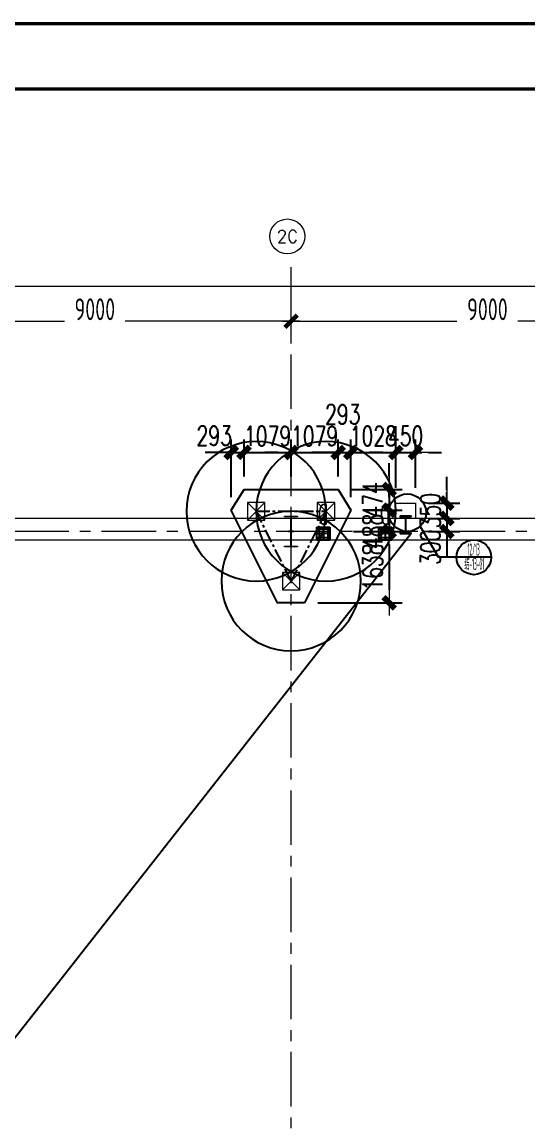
# Model space of a CAD drawing. Extents: x -1201378 to 2367219, y -619313 to 244905.
# Drawn here: x -107927 to -96329, y 4811 to 30085 of the extents above; entities that cross this region are included whole.
import ezdxf
from ezdxf.enums import TextEntityAlignment as Align

# ---------------------------------------------------------------- set-up
doc = ezdxf.new("R2010")
doc.units = 0
doc.header["$LTSCALE"] = 1000
doc.linetypes.add('CENTER', pattern=[2, 1.25, -0.25, 0.25, -0.25])
doc.layers.get('0').update_dxf_attribs({"linetype": 'CONTINUOUS'})
doc.layers.get('Defpoints').update_dxf_attribs({"linetype": 'CONTINUOUS'})
for name, color, linetype in [('0-cxFrame', 155, 'CONTINUOUS'), ('2钢材断面', 2, 'CONTINUOUS'), ('30预埋件', 30, 'CONTINUOUS'), ('40钢材投影', 40, 'CONTINUOUS'), ('A-AXIS-DP', 126, 'CONTINUOUS'), ('ALT_CEN-0-30', 1, 'CENTER'), ('S-DOTE1', 140, 'CENTER'), ('S-HATCH1-W', 252, 'CONTINUOUS'), ('S-XXX', 241, 'CONTINUOUS')]:
    doc.layers.add(name, color=color, linetype=linetype)
for name, color, linetype, lineweight in [('0-cxText', 131, 'CONTINUOUS', 25), ('S-axis', 111, 'CONTINUOUS', 0), ('S-bkl', 4, 'CONTINUOUS', 0), ('S-col', 2, 'CONTINUOUS', 0), ('S-dim', 81, 'CONTINUOUS', 0), ('S-dote', 5, 'CENTER', 0), ('S-zhuang', 1, 'CONTINUOUS', 0)]:
    doc.layers.add(name, color=color, linetype=linetype, lineweight=lineweight)
doc.styles.add('_TCH_AXIS', font='COMPLEX', dxfattribs={"bigfont": 'GBCBIG'})
doc.styles.add('cx_tuming', font='simhei.ttf')
doc.styles.add('cx_tuqian1', font='')
doc.styles.add('DHTEXT-1', font='romans.shx', dxfattribs={"width": 0.7, "bigfont": 'chinese.shx'})
doc.styles.add('HZS', font='hzs.shx', dxfattribs={"width": 0.7, "bigfont": 'hztxt.shx'})
doc.styles.add('SS1', font='tj-romans1.shx', dxfattribs={"width": 0.7, "bigfont": 'tj-hztxt1.shx'})
doc.styles.add('TSSD_Dimension', font='tssdeng.shx', dxfattribs={"width": 0.7, "bigfont": 'hztxt.shx'})
doc.styles.add('黑体', font='simhei.ttf', dxfattribs={"width": 0.8})
doc.styles.get('cx_tuqian1').set_extended_font_data('SimSun')
doc.dimstyles.new('S-150-ARCHI', dxfattribs={"dimscale": 150, "dimtxt": 3, "dimasz": 2, "dimexe": 2, "dimexo": 2, "dimgap": 1, "dimtad": 1, "dimdec": 0, "dimzin": 0, "dimdsep": 46, "dimtxsty": 'SS1', "dimblk1": 'TT', "dimblk2": 'TT', "dimsah": 1, "dimcen": 1, "dimclrd": 256, "dimclre": 256, "dimclrt": 256, "dimadec": 0, "dimazin": 0, "dimtfac": 1, "dimtdec": 0, "dimtix": 1, "dimtmove": 2, "dimatfit": 0, "dimldrblk": 'TT', "dimfxl": 2, "dimtolj": 1, "dimtzin": 0, "dimarcsym": 0})
doc.dimstyles.new('TSSD_200_200', dxfattribs={"dimtxt": 500, "dimasz": 200, "dimexe": 200, "dimexo": 500, "dimgap": 200, "dimtad": 1, "dimdec": 0, "dimzin": 0, "dimdsep": 46, "dimtxsty": 'TSSD_Dimension', "dimblk": 'ARCHTICK', "dimcen": 0, "dimdle": 200, "dimclrt": 7, "dimadec": 0, "dimazin": 0, "dimtfac": 1, "dimtdec": 0, "dimtix": 1, "dimtmove": 2, "dimatfit": 3, "dimfxl": 1, "dimtolj": 1, "dimtzin": 0, "dimarcsym": 0})

# ---------------------------------------------------------------- blocks, each defined once
blk = doc.blocks.new('_ArchTick')
at = {"color": 0, "linetype": 'ByBlock', "const_width": 0.5}
blk.add_lwpolyline([(-0.71, -0.71), (0.71, 0.71)], dxfattribs=at)
blk = doc.blocks.new('*D108')
at = {"layer": 'Defpoints', "color": 0, "transparency": 16777216}
for p in [(-101758, -176778), (-110758, -177738), (-101758, -177738)]:
    blk.add_point(p, dxfattribs=at)
at = {"layer": 'S-axis', "color": 0, "lineweight": -2, "transparency": 16777216}
for p, q in [((-110758, -177238), (-110758, -176578)), ((-101758, -177238), (-101758, -176578)), ((-110958, -176778), (-106957, -176778)), ((-101558, -176778), (-105560, -176778))]:
    blk.add_line(p, q, dxfattribs=at)
at = {"layer": 'S-axis', "color": 0, "lineweight": -2, "transparency": 16777216, "xscale": 200, "yscale": 200, "zscale": 200, "rotation": 180}
blk.add_blockref('_ArchTick', (-110758, -176778), dxfattribs=at)
at = {"layer": 'S-axis', "color": 0, "lineweight": -2, "transparency": 16777216, "xscale": 200, "yscale": 200, "zscale": 200}
blk.add_blockref('_ArchTick', (-101758, -176778), dxfattribs=at)
at = {"layer": 'S-axis', "color": 7, "transparency": 16777216, "insert": (-106258, -176503), "char_height": 500, "attachment_point": 5, "style": 'TSSD_Dimension'}
blk.add_mtext('\\A1;9000', dxfattribs=at)
blk = doc.blocks.new('*D109')
at = {"layer": 'Defpoints', "color": 0, "transparency": 16777216}
for p in [(-92758, -176778), (-101758, -177738), (-92758, -177738)]:
    blk.add_point(p, dxfattribs=at)
at = {"layer": 'S-axis', "color": 0, "lineweight": -2, "transparency": 16777216}
for p, q in [((-101758, -177238), (-101758, -176578)), ((-92758, -177238), (-92758, -176578)), ((-101958, -176778), (-97957, -176778)), ((-92558, -176778), (-96560, -176778))]:
    blk.add_line(p, q, dxfattribs=at)
at = {"layer": 'S-axis', "color": 0, "lineweight": -2, "transparency": 16777216, "xscale": 200, "yscale": 200, "zscale": 200, "rotation": 180}
blk.add_blockref('_ArchTick', (-101758, -176778), dxfattribs=at)
at = {"layer": 'S-axis', "color": 0, "lineweight": -2, "transparency": 16777216, "xscale": 200, "yscale": 200, "zscale": 200}
blk.add_blockref('_ArchTick', (-92758, -176778), dxfattribs=at)
at = {"layer": 'S-axis', "color": 7, "transparency": 16777216, "insert": (-97258, -176503), "char_height": 500, "attachment_point": 5, "style": 'TSSD_Dimension'}
blk.add_mtext('\\A1;9000', dxfattribs=at)
blk = doc.blocks.new('*D112')
at = {"layer": 'Defpoints', "color": 0, "transparency": 16777216}
for p in [(-82958, -175978), (-240958, -177638), (-82958, -177638)]:
    blk.add_point(p, dxfattribs=at)
at = {"layer": 'S-axis', "color": 0, "lineweight": -2, "transparency": 16777216}
for p, q in [((-240958, -177138), (-240958, -175778)), ((-82958, -177138), (-82958, -175778)), ((-241158, -175978), (-162899, -175978)), ((-82758, -175978), (-161018, -175978))]:
    blk.add_line(p, q, dxfattribs=at)
at = {"layer": 'S-axis', "color": 0, "lineweight": -2, "transparency": 16777216, "xscale": 200, "yscale": 200, "zscale": 200, "rotation": 180}
blk.add_blockref('_ArchTick', (-240958, -175978), dxfattribs=at)
at = {"layer": 'S-axis', "color": 0, "lineweight": -2, "transparency": 16777216, "xscale": 200, "yscale": 200, "zscale": 200}
blk.add_blockref('_ArchTick', (-82958, -175978), dxfattribs=at)
at = {"layer": 'S-axis', "color": 7, "transparency": 16777216, "insert": (-161958, -175703), "char_height": 500, "attachment_point": 5, "style": 'TSSD_Dimension'}
blk.add_mtext('\\A1;158000', dxfattribs=at)
blk = doc.blocks.new('nt66')
at = {"layer": 'S-col'}
blk.add_lwpolyline([(-195790, 766820), (-195490, 766820), (-195490, 766808), (-195636, 766808), (-195636, 766132), (-195490, 766132), (-195490, 766120), (-195790, 766120), (-195790, 766132), (-195644, 766132), (-195644, 766808), (-195790, 766808)], close=True, dxfattribs=at)
blk = doc.blocks.new('33333')
blk.add_blockref('nt66', (48786, -43900))
blk = doc.blocks.new('S-ZHUANG-400')
at = {"layer": 'S-zhuang'}
for p, q in [((200, -200), (-200, 200)), ((-200, -200), (200, 200))]:
    blk.add_line(p, q, dxfattribs=at)
blk.add_lwpolyline([(-200, 200), (200, 200), (200, -200), (-200, -200)], close=True, dxfattribs=at)
blk = doc.blocks.new('CT3')
at = {"layer": 'Defpoints'}
for centre in [(-101758, -256416), (-102558, -258016), (-100958, -258016)]:
    blk.add_circle(centre, 1600, dxfattribs=at)
at = {"layer": 'S-DOTE1', "ltscale": 0.25}
for p, q in [((-101758, -257494), (-101758, -257614)), ((-101698, -257554), (-101818, -257554))]:
    blk.add_line(p, q, dxfattribs=at)
at = {"layer": 'S-DOTE1', "linetype": 'CENTER', "ltscale": 0.25}
blk.add_lwpolyline([(-100958, -258016), (-101758, -256416), (-102558, -258016)], close=True, dxfattribs=at)
at = {"layer": 'S-HATCH1-W'}
blk.add_lwpolyline([(-101449, -255916), (-102067, -255916), (-103130, -258042), (-102837, -258516), (-100680, -258516), (-100387, -258042)], close=True, dxfattribs=at)
at = {"layer": 'S-zhuang', "rotation": 90.00000000000001}
for p in [(-101758, -256416), (-102558, -258016), (-100958, -258016)]:
    blk.add_blockref('S-ZHUANG-400', p, dxfattribs=at)
blk = doc.blocks.new('TK22.A0 L(Dragon)')
at = {"layer": '0-cxFrame', "color": 7, "const_width": 0.5}
blk.add_lwpolyline([(0, 0), (-1486, 0), (-1486, 841), (0, 841)], close=True, dxfattribs=at)
at = {"layer": '0-cxFrame', "const_width": 0.5}
blk.add_lwpolyline([(-80, 10), (-1466, 10), (-1466, 831), (-80, 831)], close=True, dxfattribs=at)
at = {"style": '黑体', "flags": 4}
blk.add_attdef('图幅', text='', height=3.3, dxfattribs=at).set_placement((-40, 3), align=Align.RIGHT)
at = {"layer": '0-cxText', "flags": 4}
for tag, height, style, p in [('建设单位', 3.5, 'cx_tuming', (-45, 240)), ('项目名称', 3.5, 'cx_tuming', (-45, 210)), ('子项名称', 3.5, 'cx_tuming', (-45, 180)), ('工程编号', 3.3, 'cx_tuqian1', (-35, 165)), ('图名1', 3.5, 'cx_tuming', (-45, 87)), ('图名2', 3.5, 'cx_tuming', (-45, 79)), ('图名3', 3.5, 'cx_tuming', (-45, 71)), ('出图日期', 3.3, 'cx_tuqian1', (-39, 60)), ('专业', 3.3, 'cx_tuqian1', (-55, 52)), ('图号', 3.3, 'cx_tuqian1', (-55, 44)), ('版次', 3.3, 'cx_tuqian1', (-20, 44))]:
    blk.add_attdef(tag, text='', height=height, dxfattribs=dict(at, style=style)).set_placement(p, align=Align.MIDDLE)
at = {"layer": 'Defpoints', "color": 6, "flags": 4}
for tag, height, style, p in [('tufu', 3.3, '黑体', (-12, 12)), ('dwfname', 4, 'cx_tuqian1', (-80, 3))]:
    blk.add_attdef(tag, text='', height=height, dxfattribs=dict(at, style=style)).set_placement(p, align=Align.RIGHT)
blk = doc.blocks.new('TT')
blk.add_line((-0.969, 0), (0.969, 0))
at = {"const_width": 0.45}
blk.add_lwpolyline([(-0.442, -0.442), (0.442, 0.442)], dxfattribs=at)
blk = doc.blocks.new('*D2152')
at = {"layer": 'Defpoints', "color": 0, "transparency": 16777216}
for p in [(-102837, 20214), (-102837, 19364), (-103130, 18889)]:
    blk.add_point(p, dxfattribs=at)
at = {"layer": 'S-dim', "lineweight": -2, "transparency": 16777216}
for p, q in [((-103130, 19189), (-103130, 20514)), ((-102837, 19664), (-102837, 20514)), ((-103430, 20214), (-103730, 20214)), ((-103130, 20214), (-102837, 20214)), ((-102537, 20214), (-102237, 20214))]:
    blk.add_line(p, q, dxfattribs=at)
at = {"layer": 'S-dim', "lineweight": -2, "transparency": 16777216, "xscale": 300, "yscale": 300, "zscale": 300}
blk.add_blockref('TT', (-103130, 20214), dxfattribs=at)
at = {"layer": 'S-dim', "lineweight": -2, "transparency": 16777216, "xscale": 300, "yscale": 300, "zscale": 300, "rotation": 180}
blk.add_blockref('TT', (-102837, 20214), dxfattribs=at)
at = {"layer": 'S-dim', "transparency": 16777216, "insert": (-103522, 20598), "char_height": 450, "attachment_point": 5, "style": 'SS1'}
blk.add_mtext('\\A1;293', dxfattribs=at)
blk = doc.blocks.new('*D2153')
at = {"layer": 'Defpoints', "color": 0, "transparency": 16777216}
for p in [(-101758, 20214), (-102837, 19364), (-101758, 19364)]:
    blk.add_point(p, dxfattribs=at)
at = {"layer": 'S-dim', "lineweight": -2, "transparency": 16777216}
for p, q in [((-102837, 19664), (-102837, 20514)), ((-101758, 19664), (-101758, 20514)), ((-103137, 20214), (-103437, 20214)), ((-102837, 20214), (-101758, 20214)), ((-101458, 20214), (-101158, 20214))]:
    blk.add_line(p, q, dxfattribs=at)
at = {"layer": 'S-dim', "lineweight": -2, "transparency": 16777216, "xscale": 300, "yscale": 300, "zscale": 300}
blk.add_blockref('TT', (-102837, 20214), dxfattribs=at)
at = {"layer": 'S-dim', "lineweight": -2, "transparency": 16777216, "xscale": 300, "yscale": 300, "zscale": 300, "rotation": 180}
blk.add_blockref('TT', (-101758, 20214), dxfattribs=at)
at = {"layer": 'S-dim', "transparency": 16777216, "insert": (-102298, 20589), "char_height": 450, "attachment_point": 5, "style": 'SS1'}
blk.add_mtext('\\A1;1079', dxfattribs=at)
blk = doc.blocks.new('*D2154')
at = {"layer": 'Defpoints', "color": 0, "transparency": 16777216}
for p in [(-100680, 20214), (-101758, 19364), (-100680, 19364)]:
    blk.add_point(p, dxfattribs=at)
at = {"layer": 'S-dim', "lineweight": -2, "transparency": 16777216}
for p, q in [((-101758, 19664), (-101758, 20514)), ((-100680, 19664), (-100680, 20514)), ((-102058, 20214), (-102358, 20214)), ((-101758, 20214), (-100680, 20214)), ((-100380, 20214), (-100080, 20214))]:
    blk.add_line(p, q, dxfattribs=at)
at = {"layer": 'S-dim', "lineweight": -2, "transparency": 16777216, "xscale": 300, "yscale": 300, "zscale": 300}
blk.add_blockref('TT', (-101758, 20214), dxfattribs=at)
at = {"layer": 'S-dim', "lineweight": -2, "transparency": 16777216, "xscale": 300, "yscale": 300, "zscale": 300, "rotation": 180}
blk.add_blockref('TT', (-100680, 20214), dxfattribs=at)
at = {"layer": 'S-dim', "transparency": 16777216, "insert": (-101219, 20589), "char_height": 450, "attachment_point": 5, "style": 'SS1'}
blk.add_mtext('\\A1;1079', dxfattribs=at)
blk = doc.blocks.new('*D2155')
at = {"layer": 'Defpoints', "color": 0, "transparency": 16777216}
for p in [(-100387, 20214), (-100680, 19364), (-100387, 18889)]:
    blk.add_point(p, dxfattribs=at)
at = {"layer": 'S-dim', "lineweight": -2, "transparency": 16777216}
for p, q in [((-100680, 19664), (-100680, 20514)), ((-100387, 19189), (-100387, 20514)), ((-100980, 20214), (-101280, 20214)), ((-100680, 20214), (-100387, 20214)), ((-100087, 20214), (-99787, 20214))]:
    blk.add_line(p, q, dxfattribs=at)
at = {"layer": 'S-dim', "lineweight": -2, "transparency": 16777216, "xscale": 300, "yscale": 300, "zscale": 300}
blk.add_blockref('TT', (-100680, 20214), dxfattribs=at)
at = {"layer": 'S-dim', "lineweight": -2, "transparency": 16777216, "xscale": 300, "yscale": 300, "zscale": 300, "rotation": 180}
blk.add_blockref('TT', (-100387, 20214), dxfattribs=at)
at = {"layer": 'S-dim', "transparency": 16777216, "insert": (-100574, 21089), "char_height": 450, "attachment_point": 5, "style": 'SS1'}
blk.add_mtext('\\A1;293', dxfattribs=at)
blk = doc.blocks.new('*D2156')
at = {"layer": 'Defpoints', "color": 0, "transparency": 16777216}
for p in [(-100680, 19364), (-100387, 18889), (-99511, 18889)]:
    blk.add_point(p, dxfattribs=at)
at = {"layer": 'S-dim', "lineweight": -2, "transparency": 16777216}
for p, q in [((-99511, 19664), (-99511, 19964)), ((-100380, 19364), (-99211, 19364)), ((-99511, 19364), (-99511, 18889)), ((-100087, 18889), (-99211, 18889)), ((-99511, 18589), (-99511, 18289))]:
    blk.add_line(p, q, dxfattribs=at)
at = {"layer": 'S-dim', "lineweight": -2, "transparency": 16777216, "xscale": 300, "yscale": 300, "zscale": 300}
for p, rotation in [((-99511, 19364), 270), ((-99511, 18889), 90)]:
    blk.add_blockref('TT', p, dxfattribs=dict(at, rotation=rotation))
at = {"layer": 'S-dim', "transparency": 16777216, "insert": (-99886, 19127), "char_height": 450, "attachment_point": 5, "rotation": 90, "style": 'SS1'}
blk.add_mtext('\\A1;474', dxfattribs=at)
blk = doc.blocks.new('*D2157')
at = {"layer": 'Defpoints', "color": 0, "transparency": 16777216}
for p in [(-100387, 18889), (-100630, 18402), (-99511, 18402)]:
    blk.add_point(p, dxfattribs=at)
at = {"layer": 'S-dim', "lineweight": -2, "transparency": 16777216}
for p, q in [((-99511, 19189), (-99511, 19489)), ((-100087, 18889), (-99211, 18889)), ((-99511, 18889), (-99511, 18402)), ((-100330, 18402), (-99211, 18402)), ((-99511, 18102), (-99511, 17802))]:
    blk.add_line(p, q, dxfattribs=at)
at = {"layer": 'S-dim', "lineweight": -2, "transparency": 16777216, "xscale": 300, "yscale": 300, "zscale": 300}
for p, rotation in [((-99511, 18889), 270), ((-99511, 18402), 90)]:
    blk.add_blockref('TT', p, dxfattribs=dict(at, rotation=rotation))
at = {"layer": 'S-dim', "transparency": 16777216, "insert": (-99886, 18402), "char_height": 450, "attachment_point": 5, "rotation": 90, "style": 'SS1'}
blk.add_mtext('\\A1;488', dxfattribs=at)
blk = doc.blocks.new('*D2158')
at = {"layer": 'Defpoints', "color": 0, "transparency": 16777216}
for p in [(-100630, 18402), (-101449, 16764), (-99511, 16764)]:
    blk.add_point(p, dxfattribs=at)
at = {"layer": 'S-dim', "lineweight": -2, "transparency": 16777216}
for p, q in [((-100330, 18402), (-99211, 18402)), ((-99511, 18102), (-99511, 17064)), ((-101149, 16764), (-99211, 16764))]:
    blk.add_line(p, q, dxfattribs=at)
at = {"layer": 'S-dim', "lineweight": -2, "transparency": 16777216, "xscale": 300, "yscale": 300, "zscale": 300}
for p, rotation in [((-99511, 18402), 90), ((-99511, 16764), 270)]:
    blk.add_blockref('TT', p, dxfattribs=dict(at, rotation=rotation))
at = {"layer": 'S-dim', "transparency": 16777216, "insert": (-99886, 17583), "char_height": 450, "attachment_point": 5, "rotation": 90, "style": 'SS1'}
blk.add_mtext('\\A1;1638', dxfattribs=at)
blk = doc.blocks.new('20250903183753')
at = {"layer": '2钢材断面'}
for p, q in [((150, 0), (-150, 0)), ((-150, 0), (-150, -300)), ((150, -300), (150, 0)), ((-150, -300), (150, -300))]:
    blk.add_line(p, q, dxfattribs=at)
at = {"layer": '40钢材投影'}
for centre, radius in [((-100, -50), 12), ((-100, -150), 12), ((-100, -250), 12), ((-100, -50), 6), ((-100, -150), 6), ((-100, -250), 6), ((0, -50), 12), ((0, -150), 12), ((0, -250), 12), ((0, -50), 6), ((0, -150), 6), ((0, -250), 6), ((100, -50), 12), ((100, -150), 12), ((100, -251), 12), ((100, -50), 6), ((100, -150), 6), ((100, -251), 6)]:
    blk.add_circle(centre, radius, dxfattribs=at)
at = {"layer": 'ALT_CEN-0-30', "ltscale": 20}
for p, q in [((-100, 0), (-100, -300)), ((0, 0), (0, -300)), ((100, 0), (100, -300)), ((-150, -50), (150, -50)), ((-150, -150), (150, -150)), ((-150, -250), (150, -250))]:
    blk.add_line(p, q, dxfattribs=at)
blk = doc.blocks.new('20250903183821')
at = {"ltscale": 50}
blk.add_blockref('20250903183753', (0, 0), dxfattribs=at)
at = {"layer": '30预埋件', "style": 'DHTEXT-1', "text_generation_flag": 6, "width": 0.55}
blk.add_attdef('B', (-105, 65), '', height=450, rotation=180, dxfattribs=at)
blk = doc.blocks.new('*D8768')
at = {"layer": 'Defpoints', "color": 0, "transparency": 16777216}
for p in [(-98908, 19052), (-98908, 18702), (-98189, 18702)]:
    blk.add_point(p, dxfattribs=at)
at = {"layer": 'S-dim', "lineweight": -2, "transparency": 16777216}
for p, q in [((-98189, 19352), (-98189, 19652)), ((-98608, 19052), (-97889, 19052)), ((-98189, 19052), (-98189, 18702)), ((-98608, 18702), (-97889, 18702)), ((-98189, 18402), (-98189, 18102))]:
    blk.add_line(p, q, dxfattribs=at)
at = {"layer": 'S-dim', "lineweight": -2, "transparency": 16777216, "xscale": 300, "yscale": 300, "zscale": 300}
for p, rotation in [((-98189, 19052), 270), ((-98189, 18702), 90)]:
    blk.add_blockref('TT', p, dxfattribs=dict(at, rotation=rotation))
at = {"layer": 'S-dim', "transparency": 16777216, "insert": (-98564, 18877), "char_height": 450, "attachment_point": 5, "rotation": 90, "style": 'SS1'}
blk.add_mtext('\\A1;350', dxfattribs=at)
blk = doc.blocks.new('*D8769')
at = {"layer": 'Defpoints', "color": 0, "transparency": 16777216}
for p in [(-98908, 18702), (-98908, 18402), (-98189, 18402)]:
    blk.add_point(p, dxfattribs=at)
at = {"layer": 'S-dim', "lineweight": -2, "transparency": 16777216}
for p, q in [((-98189, 19002), (-98189, 19302)), ((-98608, 18702), (-97889, 18702)), ((-98189, 18702), (-98189, 18402)), ((-98608, 18402), (-97889, 18402)), ((-98189, 18102), (-98189, 17802))]:
    blk.add_line(p, q, dxfattribs=at)
at = {"layer": 'S-dim', "lineweight": -2, "transparency": 16777216, "xscale": 300, "yscale": 300, "zscale": 300}
for p, rotation in [((-98189, 18702), 270), ((-98189, 18402), 90)]:
    blk.add_blockref('TT', p, dxfattribs=dict(at, rotation=rotation))
at = {"layer": 'S-dim', "transparency": 16777216, "insert": (-98564, 18038), "char_height": 450, "attachment_point": 5, "rotation": 90, "style": 'SS1'}
blk.add_mtext('\\A1;300', dxfattribs=at)
blk = doc.blocks.new('*D8770')
at = {"layer": 'Defpoints', "color": 0, "transparency": 16777216}
for p in [(-99358, 20214), (-100387, 19183), (-99358, 19102)]:
    blk.add_point(p, dxfattribs=at)
at = {"layer": 'S-dim', "lineweight": -2, "transparency": 16777216}
for p, q in [((-100387, 19483), (-100387, 20514)), ((-99358, 19402), (-99358, 20514)), ((-100687, 20214), (-100987, 20214)), ((-100387, 20214), (-99358, 20214)), ((-99058, 20214), (-98758, 20214))]:
    blk.add_line(p, q, dxfattribs=at)
at = {"layer": 'S-dim', "lineweight": -2, "transparency": 16777216, "xscale": 300, "yscale": 300, "zscale": 300}
blk.add_blockref('TT', (-100387, 20214), dxfattribs=at)
at = {"layer": 'S-dim', "lineweight": -2, "transparency": 16777216, "xscale": 300, "yscale": 300, "zscale": 300, "rotation": 180}
blk.add_blockref('TT', (-99358, 20214), dxfattribs=at)
at = {"layer": 'S-dim', "transparency": 16777216, "insert": (-99873, 20589), "char_height": 450, "attachment_point": 5, "style": 'SS1'}
blk.add_mtext('\\A1;1028', dxfattribs=at)
blk = doc.blocks.new('*D8771')
at = {"layer": 'Defpoints', "color": 0, "transparency": 16777216}
for p in [(-98908, 20214), (-99358, 19102), (-98908, 19102)]:
    blk.add_point(p, dxfattribs=at)
at = {"layer": 'S-dim', "lineweight": -2, "transparency": 16777216}
for p, q in [((-99358, 19402), (-99358, 20514)), ((-98908, 19402), (-98908, 20514)), ((-99658, 20214), (-99958, 20214)), ((-99358, 20214), (-98908, 20214)), ((-98608, 20214), (-98308, 20214))]:
    blk.add_line(p, q, dxfattribs=at)
at = {"layer": 'S-dim', "lineweight": -2, "transparency": 16777216, "xscale": 300, "yscale": 300, "zscale": 300}
blk.add_blockref('TT', (-99358, 20214), dxfattribs=at)
at = {"layer": 'S-dim', "lineweight": -2, "transparency": 16777216, "xscale": 300, "yscale": 300, "zscale": 300, "rotation": 180}
blk.add_blockref('TT', (-98908, 20214), dxfattribs=at)
at = {"layer": 'S-dim', "transparency": 16777216, "insert": (-99133, 20589), "char_height": 450, "attachment_point": 5, "style": 'SS1'}
blk.add_mtext('\\A1;450', dxfattribs=at)
blk = doc.blocks.new('2#轴网')
at = {"layer": 'S-axis'}
blk.add_circle((-101843.4, -174832), 400, dxfattribs=at)
at = {"layer": 'S-dote'}
for p, q in [((-101758.5, -270787), (-101758.5, -175298.2)), ((-74854.3, -181598.2), (-251154.3, -181598.2))]:
    blk.add_line(p, q, dxfattribs=at)
at = {"layer": 'S-axis', "style": '_TCH_AXIS'}
blk.add_text('2C', height=288.12, dxfattribs=at).set_placement((-102083.5, -174976.1), (-101603.3, -174976.1), align=Align.FIT)
at = {"layer": 'S-axis'}
for base, p1, p2, picture, middle in [((-82958.5, -175978.2), (-240958.5, -177638.2), (-82958.5, -177638.2), '*D112', (-161958.5, -175703.2)), ((-101758.5, -176778.2), (-110758.5, -177738.2), (-101758.5, -177738.2), '*D108', (-106258.5, -176503.2)), ((-92758.5, -176778.2), (-101758.5, -177738.2), (-92758.5, -177738.2), '*D109', (-97258.5, -176503.2))]:
    dim = blk.add_linear_dim(base=base, p1=p1, p2=p2, angle=0, dimstyle='TSSD_200_200', dxfattribs=at)
    dim.commit()
    dim.dimension.update_dxf_attribs({"geometry": picture, "text_midpoint": middle, "dimtype": 161})

msp = doc.modelspace()

# ---------------------------------------------------------------- linework, layer by layer
at = {"layer": 'A-AXIS-DP', "color": 1, "ltscale": 10000}
msp.add_lwpolyline([(-99008.5, 18739.8), (-99008.5, 18751.8), (-99258.5, 18751.8), (-99258.5, 18739.8), (-99137.5, 18739.8), (-99137.5, 18363.8), (-99258.5, 18363.8), (-99258.5, 18351.8), (-99008.5, 18351.8), (-99008.5, 18363.8), (-99129.5, 18363.8), (-99129.5, 18739.8)], close=True, dxfattribs=at)
at = {"layer": 'Defpoints', "color": 1}
msp.add_line((-214519.2, -128743.1), (-99008.5, 18363.8), dxfattribs=at)
at = {"layer": 'S-bkl'}
for p, q in [((-83754.5, 18701.8), (-219244.8, 18701.8)), ((-83754.5, 18201.8), (-218937.8, 18201.8))]:
    msp.add_line(p, q, dxfattribs=at)
msp.add_lwpolyline([(-99358.5, 18701.7), (-99358.5, 19051.7), (-98908.5, 19051.7), (-98908.5, 18701.7)], dxfattribs=at)
at = {"layer": 'S-XXX'}
for p in [(-98803.3, 18515), (-97169, 17810.1)]:
    msp.add_line(p, (-98377.1, 17810.1), dxfattribs=at)
for centre, radius in [((-99093.9, 18832.2), 430.2), ((-97569, 17810.1), 400)]:
    msp.add_circle(centre, radius, dxfattribs=at)

# ---------------------------------------------------------------- block references
at = {"ltscale": 500}
ref = msp.add_blockref('20250903183821', (-101018.5, 18501.8), dxfattribs=dict(at, xscale=-1))
ref.add_attrib('B', 'D', (-100913, 19016.8), dxfattribs={"layer": '30预埋件', "height": 450, "style": 'DHTEXT-1', "text_generation_flag": 6, "width": 0.55})
ref = msp.add_blockref('20250903183821', (-99598.5, 18501.8), dxfattribs=dict(at, xscale=-1))
ref.add_attrib('B', 'D', (-99493, 19016.8), dxfattribs={"layer": '30预埋件', "height": 450, "style": 'DHTEXT-1', "text_generation_flag": 6, "width": 0.55})
at = {"layer": '0-cxFrame', "xscale": 150, "yscale": 150, "zscale": 150}
msp.add_blockref('TK22.A0 L(Dragon)', (-50573.1, -96102.2), dxfattribs=at)
at = {"layer": 'S-axis'}
msp.add_blockref('2#轴网', (0, 200000), dxfattribs=at)
at = {"layer": 'S-col'}
msp.add_blockref('33333', (45095.7, -704168.2), dxfattribs=at)
at = {"layer": 'S-zhuang', "xscale": -1, "rotation": 180}
msp.add_blockref('CT3', (0, -239152.4), dxfattribs=at)

# ---------------------------------------------------------------- texts
at = {"layer": 'S-XXX', "style": 'HZS', "width": 0.3}
for s, p in [('12/13', (-97574.2, 17848.1)), ('结-13-01', (-97558.9, 17516.9))]:
    msp.add_text(s, height=280, dxfattribs=at).set_placement(p, align=Align.CENTER)

# ---------------------------------------------------------------- dimensions: what is measured, and where the dimension line sits
at = {"layer": 'S-dim'}
for base, p1, p2, picture, middle in [((-100386.6, 20214.3), (-100679.7, 19363.7), (-100386.6, 18889.4), '*D2155', (-100573.7, 21089.3)), ((-102837.2, 20214.3), (-103130.3, 18889.4), (-102837.2, 19363.7), '*D2152', (-103522, 20597.6))]:
    dim = msp.add_linear_dim(base=base, p1=p1, p2=p2, dimstyle='S-150-ARCHI', dxfattribs=at)
    dim.commit()
    dim.dimension.update_dxf_attribs({"geometry": picture, "text_midpoint": middle, "dimtype": 160})
for base, p1, p2, picture, middle in [((-101758.5, 20214.3), (-102837.2, 19363.7), (-101758.5, 19363.7), '*D2153', (-102297.8, 20589.3)), ((-100679.7, 20214.3), (-101758.5, 19363.7), (-100679.7, 19363.7), '*D2154', (-101219.1, 20589.3)), ((-99358.5, 20214.3), (-100386.6, 19182.6), (-99358.5, 19101.8), '*D8770', (-99872.5, 20589.3)), ((-98908.5, 20214.3), (-99358.5, 19101.8), (-98908.5, 19101.8), '*D8771', (-99133.5, 20589.3))]:
    dim = msp.add_linear_dim(base=base, p1=p1, p2=p2, dimstyle='S-150-ARCHI', dxfattribs=at)
    dim.commit()
    dim.dimension.update_dxf_attribs({"geometry": picture, "text_midpoint": middle})
for base, p1, p2, picture, middle in [((-99510.6, 18889.4), (-100679.7, 19363.7), (-100386.6, 18889.4), '*D2156', (-99885.6, 19126.6)), ((-98188.9, 18701.8), (-98908.5, 19051.7), (-98908.5, 18701.8), '*D8768', (-98563.9, 18876.8)), ((-99510.6, 16763.7), (-100630.4, 18401.8), (-101449.4, 16763.7), '*D2158', (-99885.6, 17582.8))]:
    dim = msp.add_linear_dim(base=base, p1=p1, p2=p2, angle=270, dimstyle='S-150-ARCHI', dxfattribs=at)
    dim.commit()
    dim.dimension.update_dxf_attribs({"geometry": picture, "text_midpoint": middle})
for base, p1, p2, picture, middle in [((-99510.6, 18401.8), (-100386.6, 18889.4), (-100630.4, 18401.8), '*D2157', (-99885.6, 18401.8)), ((-98188.9, 18401.8), (-98908.5, 18701.7), (-98908.5, 18401.8), '*D8769', (-98563.9, 18037.6))]:
    dim = msp.add_linear_dim(base=base, p1=p1, p2=p2, angle=270, dimstyle='S-150-ARCHI', dxfattribs=at)
    dim.commit()
    dim.dimension.update_dxf_attribs({"geometry": picture, "text_midpoint": middle, "dimtype": 160})

doc.saveas('drawing.dxf')
